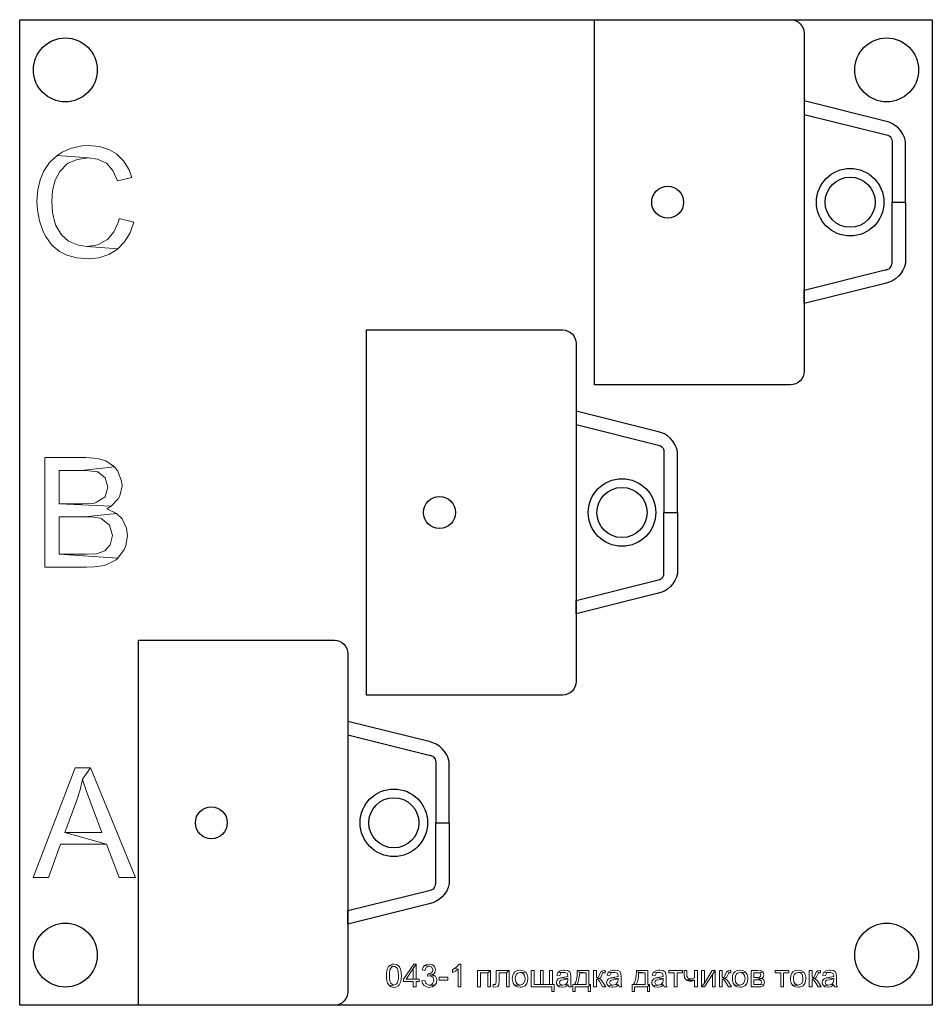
# Model space of a CAD drawing. Header units: millimetres. Extents: x -999 to 572, y 445 to 1201.
# Drawn here: x 112 to 212, y 1052 to 1160 of the extents above; entities that cross this region are included whole.
import ezdxf

# ---------------------------------------------------------------- set-up
doc = ezdxf.new("R2010")
doc.units = ezdxf.units.MM
doc.header["$MEASUREMENT"] = 0
doc.layers.add('Drawing', color=30, linetype='Continuous')

msp = doc.modelspace()

# ---------------------------------------------------------------- linework, layer by layer
msp.add_lwpolyline([(112, 1160), (212, 1160), (212, 1052), (112, 1052)], close=True)
for centre, radius in [((117, 1154.5), 3.5), ((207, 1154.5), 3.5), ((203, 1140), 2.75), ((183, 1140), 1.75), ((178, 1106), 2.75), ((158, 1106), 1.75), ((153, 1072), 2.75), ((133, 1072), 1.75), ((117, 1057.5), 3.5), ((207, 1057.5), 3.5)]:
    msp.add_circle(centre, radius)
at = {"layer": 'Drawing'}
for points in [[(196.48, 1160, -0.414214), (197.96, 1158.52), (197.96, 1121.48, -0.414214), (196.48, 1120), (175, 1120), (175, 1160)], [(209.07, 1140), (209.07, 1146.67, 0.302776), (206.85, 1148.89), (197.96, 1151.11), (197.96, 1149.63), (206.85, 1147.41, -0.414214), (207.59, 1146.67), (207.59, 1140)], [(209.07, 1140), (209.07, 1133.33, -0.302776), (206.85, 1131.11), (197.96, 1128.89), (197.96, 1130.37), (206.85, 1132.59, 0.414214), (207.59, 1133.33), (207.59, 1140)], [(171.48, 1126, -0.414214), (172.96, 1124.52), (172.96, 1087.48, -0.414214), (171.48, 1086), (150, 1086), (150, 1126)], [(184.07, 1106), (184.07, 1112.67, 0.302776), (181.85, 1114.89), (172.96, 1117.11), (172.96, 1115.63), (181.85, 1113.41, -0.414214), (182.59, 1112.67), (182.59, 1106)], [(184.07, 1106), (184.07, 1099.33, -0.302776), (181.85, 1097.11), (172.96, 1094.89), (172.96, 1096.37), (181.85, 1098.59, 0.414214), (182.59, 1099.33), (182.59, 1106)], [(146.48, 1092, -0.414214), (147.96, 1090.52), (147.96, 1053.48, -0.414214), (146.48, 1052), (125, 1052), (125, 1092)], [(159.07, 1072), (159.07, 1078.67, 0.302776), (156.85, 1080.89), (147.96, 1083.11), (147.96, 1081.63), (156.85, 1079.41, -0.414214), (157.59, 1078.67), (157.59, 1072)], [(159.07, 1072), (159.07, 1065.33, -0.302776), (156.85, 1063.11), (147.96, 1060.89), (147.96, 1062.37), (156.85, 1064.59, 0.414214), (157.59, 1065.33), (157.59, 1072)]]:
    msp.add_lwpolyline(points, format="xyb", close=True, dxfattribs=at)
at = {"layer": 'Drawing', "color": 30, "lineweight": 0}
for points in [[(119.54, 1146.22), (118.83, 1146.17), (117.69, 1145.94), (116.65, 1145.48), (116.09, 1145.13), (119.52, 1144.85), (120.53, 1144.72), (121.52, 1144.27), (122.21, 1143.48), (122.72, 1142.36), (124.29, 1142.72), (123.98, 1143.56), (123.38, 1144.52), (122.59, 1145.31), (121.85, 1145.74), (120.76, 1146.09)], [(116.09, 1145.13), (115.25, 1144.37), (114.62, 1143.38), (114.24, 1142.47), (113.99, 1141.35), (113.88, 1140.11), (113.94, 1139.12), (114.16, 1137.97), (114.52, 1136.88), (114.85, 1136.25), (115.51, 1135.31), (116.37, 1134.6), (117.16, 1134.19), (118.25, 1133.91), (119.52, 1133.81), (120.66, 1133.91), (121.75, 1134.27), (122.69, 1134.83), (122.74, 1134.88), (119.39, 1135.16), (118.43, 1135.28), (117.36, 1135.74), (116.57, 1136.43), (115.97, 1137.44), (115.86, 1137.77), (115.61, 1138.86), (115.53, 1140.11), (115.53, 1140.11), (115.61, 1141.27), (115.89, 1142.41), (116.4, 1143.38), (117.21, 1144.19), (117.31, 1144.27), (118.3, 1144.7), (119.52, 1144.85)], [(122.89, 1138.23), (122.82, 1137.85), (122.33, 1136.76), (121.65, 1135.94), (121.55, 1135.87), (120.56, 1135.33), (119.39, 1135.16), (122.74, 1134.88), (123.5, 1135.66), (124.09, 1136.63), (124.49, 1137.82)], [(119.24, 1112.01), (114.75, 1112.01), (114.75, 1100.01), (119.31, 1100.01), (120.18, 1100.04), (121.27, 1100.21), (121.55, 1100.29), (122.56, 1100.8), (122.77, 1100.98), (116.32, 1101.43), (116.32, 1105.54), (119.11, 1105.54), (122.61, 1105.9), (121.55, 1106.41), (122.03, 1106.68), (116.32, 1106.96), (116.32, 1110.59), (118.73, 1110.59), (122.39, 1111), (121.45, 1111.66), (120.53, 1111.91)], [(122.39, 1111), (118.73, 1110.59), (119.57, 1110.57), (120.56, 1110.44), (121.37, 1109.81), (121.65, 1108.77), (121.35, 1107.7), (120.43, 1107.12), (120.2, 1107.04), (118.93, 1106.96), (116.32, 1106.96), (122.03, 1106.68), (122.79, 1107.5), (122.97, 1107.83), (123.22, 1108.94), (123.17, 1109.45), (122.74, 1110.54)], [(122.61, 1105.9), (119.11, 1105.54), (119.82, 1105.54), (120.86, 1105.37), (120.91, 1105.34), (121.8, 1104.65), (121.85, 1104.6), (122.16, 1103.49), (121.93, 1102.47), (121.32, 1101.81), (120.41, 1101.48), (119.31, 1101.43), (116.32, 1101.43), (122.77, 1100.98), (123.45, 1101.94), (123.63, 1102.35), (123.81, 1103.49), (123.71, 1104.3), (123.22, 1105.31)], [(119.77, 1078.01), (118.07, 1078.01), (113.48, 1066.01), (115.15, 1066.01), (116.47, 1069.66), (121.5, 1069.66), (116.93, 1070.93), (118.25, 1074.46), (118.25, 1074.48), (118.63, 1075.62), (118.88, 1076.77)], [(119.77, 1078.01), (118.88, 1076.77), (118.96, 1076.54), (119.29, 1075.52), (119.75, 1074.25), (120.99, 1070.93), (116.93, 1070.93), (121.5, 1069.66), (122.89, 1066.01), (124.69, 1066.01)], [(152.55, 1056.37), (152.43, 1056.24), (152.28, 1055.95), (152.25, 1055.87), (152.2, 1055.59), (152.19, 1055.24), (152.2, 1055.04), (152.24, 1054.71), (152.31, 1054.44), (152.44, 1054.23), (152.47, 1054.18), (153, 1054.21), (152.89, 1054.25), (152.65, 1054.42), (152.59, 1054.57), (152.52, 1054.85), (152.51, 1055.24), (152.52, 1055.57), (152.57, 1055.87), (152.67, 1056.08), (152.73, 1056.16), (153, 1056.26)], [(153, 1056.51), (152.81, 1056.5), (152.55, 1056.37), (153, 1056.26), (153.13, 1056.24), (153.37, 1056.07), (153.43, 1055.92), (153.48, 1055.63), (153.51, 1055.24), (153.5, 1054.93), (153.45, 1054.63), (153.37, 1054.42), (153.27, 1054.31), (153, 1054.21), (152.47, 1054.18), (152.71, 1054.02), (153, 1053.96), (153.21, 1053.99), (153.46, 1054.12), (153.59, 1054.25), (153.74, 1054.53), (153.75, 1054.61), (153.8, 1054.9), (153.82, 1055.24), (153.8, 1055.57), (153.77, 1055.83), (153.74, 1055.94), (153.61, 1056.21), (153.59, 1056.24), (153.35, 1056.43), (153.3, 1056.46)], [(155.43, 1056.51), (155.17, 1056.51), (154.04, 1054.88), (154.04, 1054.61), (155.11, 1054.61), (155.11, 1054.01), (155.43, 1054.01), (155.43, 1054.61), (155.76, 1054.61), (155.76, 1054.88), (155.43, 1054.88), (154.33, 1054.88), (155.11, 1056.02)], [(155.43, 1056.51), (155.11, 1056.02), (155.11, 1054.88), (154.33, 1054.88), (155.43, 1054.88)], [(156.37, 1056.35), (156.21, 1056.16), (156.1, 1055.87), (156.42, 1055.81), (156.43, 1055.91), (156.56, 1056.16), (156.59, 1056.18), (156.86, 1056.27)], [(156.86, 1056.51), (156.61, 1056.48), (156.37, 1056.35), (156.86, 1056.27), (156.9, 1056.27), (157.15, 1056.16), (157.17, 1056.15), (157.28, 1055.87), (157.26, 1055.79), (157.12, 1055.55), (157.06, 1055.52), (156.77, 1055.46), (157.28, 1055.38), (157.5, 1055.57), (157.5, 1055.59), (157.58, 1055.87), (157.58, 1055.91), (157.5, 1056.19), (157.47, 1056.24), (157.23, 1056.43), (157.15, 1056.46)], [(160.33, 1056.51), (160.14, 1056.51), (160.07, 1056.42), (159.87, 1056.18), (159.69, 1056.05), (160.03, 1055.97), (160.03, 1054.01), (160.33, 1054.01)], [(156.72, 1055.46), (156.67, 1055.19), (156.9, 1055.22), (157.52, 1055.24), (157.25, 1055.36), (157.28, 1055.38), (156.77, 1055.46)], [(157.52, 1055.24), (156.9, 1055.22), (156.99, 1055.22), (157.25, 1055.09), (157.3, 1055.03), (157.39, 1054.74), (157.38, 1054.63), (157.23, 1054.37), (157.15, 1054.29), (156.86, 1054.21), (157.49, 1054.21), (157.66, 1054.45), (157.71, 1054.74), (157.69, 1054.88), (157.58, 1055.16)], [(159.69, 1056.05), (159.42, 1055.89), (159.42, 1055.6), (159.45, 1055.62), (159.74, 1055.75), (159.79, 1055.78), (160.03, 1055.97)], [(163.6, 1055.83), (162.18, 1055.83), (162.18, 1054.01), (162.48, 1054.01), (162.48, 1055.57), (163.3, 1055.57)], [(163.6, 1055.83), (163.3, 1055.57), (163.3, 1054.01), (163.6, 1054.01)], [(165.64, 1055.83), (164.21, 1055.83), (164.21, 1054.63), (164.19, 1054.34), (164.14, 1054.29), (164.02, 1054.26), (163.87, 1054.26), (163.87, 1054.01), (164.13, 1053.99), (164.38, 1054.07), (164.5, 1054.25), (164.51, 1054.31), (164.53, 1054.66), (164.53, 1055.57), (165.33, 1055.57)], [(165.64, 1055.83), (165.33, 1055.57), (165.33, 1054.01), (165.64, 1054.01)], [(166.84, 1055.86), (166.83, 1055.86), (166.52, 1055.81), (166.27, 1055.67), (166.14, 1055.51), (166.03, 1055.25), (165.98, 1054.92), (166, 1054.72), (166.08, 1054.44), (166.22, 1054.21), (166.84, 1054.21), (166.7, 1054.23), (166.46, 1054.39), (166.35, 1054.58), (166.3, 1054.92), (166.33, 1055.19), (166.46, 1055.43), (166.55, 1055.52), (166.84, 1055.6), (167.45, 1055.62), (167.39, 1055.67), (167.15, 1055.81)], [(167.45, 1055.62), (166.84, 1055.6), (166.97, 1055.59), (167.21, 1055.43), (167.32, 1055.25), (167.37, 1054.93), (167.34, 1054.63), (167.21, 1054.39), (167.11, 1054.31), (166.84, 1054.21), (166.22, 1054.21), (166.28, 1054.15), (166.52, 1054.02), (166.84, 1053.97), (166.99, 1053.97), (167.27, 1054.09), (167.39, 1054.15), (167.58, 1054.39), (167.66, 1054.61), (167.69, 1054.93), (167.67, 1055.09), (167.59, 1055.38)], [(168.36, 1055.83), (168.06, 1055.83), (168.06, 1054.01), (170.32, 1054.01), (170.32, 1053.5), (170.58, 1053.5), (170.58, 1054.26), (170.37, 1054.26), (169.36, 1054.26), (168.36, 1054.26)], [(169.36, 1055.83), (169.06, 1055.83), (169.06, 1054.26), (168.36, 1054.26), (169.36, 1054.26)], [(170.37, 1055.83), (170.07, 1055.83), (170.07, 1054.26), (169.36, 1054.26), (170.37, 1054.26)], [(170.99, 1055.62), (170.98, 1055.59), (170.87, 1055.3), (171.17, 1055.27), (171.17, 1055.28), (171.31, 1055.54), (171.33, 1055.54), (171.63, 1055.6)], [(171.68, 1055.86), (171.55, 1055.86), (171.26, 1055.79), (171.23, 1055.79), (170.99, 1055.62), (171.63, 1055.6), (171.71, 1055.6), (171.98, 1055.51), (172.08, 1055.24), (172.06, 1055.16), (171.87, 1055.11), (171.52, 1055.06), (171.25, 1055.01), (172.06, 1054.92), (172.06, 1054.8), (172.06, 1054.79), (172.01, 1054.5), (171.82, 1054.29), (171.79, 1054.28), (172.09, 1054.23), (172.16, 1054.01), (172.48, 1054.01), (172.4, 1054.23), (172.38, 1054.39), (172.38, 1054.77), (172.38, 1055.17), (172.37, 1055.46), (172.27, 1055.67), (172.06, 1055.81), (172, 1055.83)], [(174.36, 1055.83), (173.1, 1055.83), (173.1, 1055.68), (174.06, 1055.57), (174.06, 1054.26), (173.08, 1054.26), (172.78, 1054.26), (172.62, 1054.26), (172.62, 1053.5), (172.88, 1053.5), (172.88, 1054.01), (174.3, 1054.01), (174.55, 1054.26), (174.36, 1054.26)], [(173.1, 1055.68), (173.08, 1055.3), (173.05, 1054.98), (172.99, 1054.69), (172.89, 1054.45), (172.78, 1054.26), (173.08, 1054.26), (173.12, 1054.34), (173.21, 1054.58), (173.28, 1054.85), (173.32, 1055.19), (173.36, 1055.57), (174.06, 1055.57)], [(175.19, 1055.83), (174.89, 1055.83), (174.89, 1054.01), (175.19, 1054.01), (175.19, 1054.85), (175.49, 1054.93), (175.19, 1055.04)], [(175.72, 1055.7), (175.57, 1055.43), (175.54, 1055.33), (175.4, 1055.09), (175.19, 1055.04), (175.49, 1054.93), (175.67, 1055.06), (175.8, 1055.32), (175.91, 1055.54), (176.07, 1055.57)], [(176.15, 1055.83), (176.09, 1055.83), (175.85, 1055.79), (175.72, 1055.7), (175.72, 1055.7), (176.07, 1055.57), (176.15, 1055.57)], [(176.5, 1055.62), (176.48, 1055.59), (176.37, 1055.3), (176.66, 1055.27), (176.68, 1055.28), (176.82, 1055.54), (176.84, 1055.54), (177.14, 1055.6)], [(177.19, 1055.86), (177.06, 1055.86), (176.77, 1055.79), (176.74, 1055.79), (176.5, 1055.62), (177.14, 1055.6), (177.22, 1055.6), (177.49, 1055.51), (177.57, 1055.24), (177.57, 1055.16), (177.38, 1055.11), (177.03, 1055.06), (176.76, 1055.01), (177.57, 1054.92), (177.57, 1054.8), (177.57, 1054.79), (177.52, 1054.5), (177.31, 1054.29), (177.3, 1054.28), (177.6, 1054.23), (177.67, 1054.01), (177.99, 1054.01), (177.91, 1054.23), (177.89, 1054.39), (177.89, 1054.77), (177.89, 1055.17), (177.87, 1055.46), (177.78, 1055.67), (177.55, 1055.81), (177.51, 1055.83)], [(180.83, 1055.83), (179.57, 1055.83), (179.57, 1055.68), (180.52, 1055.57), (180.52, 1054.26), (179.55, 1054.26), (179.26, 1054.26), (179.1, 1054.26), (179.1, 1053.5), (179.36, 1053.5), (179.36, 1054.01), (180.78, 1054.01), (181.03, 1054.26), (180.83, 1054.26)], [(179.57, 1055.68), (179.55, 1055.3), (179.52, 1054.98), (179.45, 1054.69), (179.37, 1054.45), (179.26, 1054.26), (179.55, 1054.26), (179.6, 1054.34), (179.69, 1054.58), (179.76, 1054.85), (179.81, 1055.19), (179.82, 1055.57), (180.52, 1055.57)], [(181.45, 1055.62), (181.43, 1055.59), (181.32, 1055.3), (181.61, 1055.27), (181.63, 1055.28), (181.77, 1055.54), (181.78, 1055.54), (182.09, 1055.6)], [(182.14, 1055.86), (182.01, 1055.86), (181.72, 1055.79), (181.69, 1055.79), (181.45, 1055.62), (182.09, 1055.6), (182.17, 1055.6), (182.44, 1055.51), (182.52, 1055.24), (182.52, 1055.16), (182.33, 1055.11), (181.98, 1055.06), (181.7, 1055.01), (182.52, 1054.92), (182.52, 1054.8), (182.52, 1054.79), (182.47, 1054.5), (182.26, 1054.29), (182.25, 1054.28), (182.55, 1054.23), (182.61, 1054.01), (182.93, 1054.01), (182.85, 1054.23), (182.84, 1054.39), (182.84, 1054.77), (182.84, 1055.17), (182.82, 1055.46), (182.73, 1055.67), (182.5, 1055.81), (182.44, 1055.83)], [(184.61, 1055.83), (183.14, 1055.83), (183.14, 1055.57), (183.73, 1055.57), (183.73, 1054.01), (184.04, 1054.01), (184.04, 1055.57), (184.61, 1055.57)], [(185.11, 1055.83), (184.8, 1055.83), (184.8, 1055.35), (184.8, 1055.32), (184.85, 1055.01), (184.87, 1054.98), (185.06, 1054.76), (185.5, 1054.9), (185.25, 1054.98), (185.12, 1055.16), (185.12, 1055.17), (185.11, 1055.48)], [(186.27, 1055.83), (185.95, 1055.83), (185.95, 1055), (185.78, 1054.95), (185.5, 1054.9), (185.06, 1054.76), (185.95, 1054.74), (185.95, 1054.01), (186.27, 1054.01)], [(187.04, 1055.83), (186.72, 1055.83), (186.72, 1054.01), (187.04, 1054.44)], [(188.22, 1055.83), (187.88, 1055.83), (187.04, 1054.44), (186.72, 1054.01), (187.05, 1054.01), (187.9, 1055.38)], [(188.22, 1055.83), (187.9, 1055.38), (187.9, 1054.01), (188.22, 1054.01)], [(188.98, 1055.83), (188.67, 1055.83), (188.67, 1054.01), (188.98, 1054.01), (188.98, 1054.85), (189.27, 1054.93), (188.98, 1055.04)], [(189.5, 1055.7), (189.35, 1055.43), (189.32, 1055.33), (189.19, 1055.09), (188.98, 1055.04), (189.27, 1054.93), (189.45, 1055.06), (189.58, 1055.32), (189.69, 1055.54), (189.85, 1055.57)], [(189.93, 1055.83), (189.86, 1055.83), (189.64, 1055.79), (189.51, 1055.7), (189.5, 1055.7), (189.85, 1055.57), (189.93, 1055.57)], [(190.93, 1055.86), (190.92, 1055.86), (190.61, 1055.81), (190.37, 1055.67), (190.23, 1055.51), (190.12, 1055.25), (190.09, 1054.92), (190.1, 1054.72), (190.17, 1054.44), (190.33, 1054.21), (190.93, 1054.21), (190.8, 1054.23), (190.55, 1054.39), (190.45, 1054.58), (190.41, 1054.92), (190.44, 1055.19), (190.55, 1055.43), (190.66, 1055.52), (190.93, 1055.6), (191.54, 1055.62), (191.49, 1055.67), (191.24, 1055.81)], [(191.54, 1055.62), (190.93, 1055.6), (191.08, 1055.59), (191.32, 1055.43), (191.43, 1055.25), (191.48, 1054.93), (191.44, 1054.63), (191.32, 1054.39), (191.22, 1054.31), (190.93, 1054.21), (190.33, 1054.21), (190.37, 1054.15), (190.63, 1054.02), (190.93, 1053.97), (191.09, 1053.97), (191.38, 1054.09), (191.49, 1054.15), (191.68, 1054.39), (191.75, 1054.61), (191.78, 1054.93), (191.78, 1055.09), (191.7, 1055.38)], [(192.85, 1055.83), (192.15, 1055.83), (192.15, 1054.01), (192.96, 1054.01), (193.2, 1054.02), (193.45, 1054.13), (193.53, 1054.23), (192.45, 1054.26), (192.45, 1054.8), (192.82, 1054.8), (193.33, 1054.95), (192.45, 1055.06), (192.45, 1055.57), (192.78, 1055.57), (193.45, 1055.62), (193.25, 1055.78), (193.18, 1055.79)], [(193.45, 1055.62), (192.78, 1055.57), (192.86, 1055.57), (193.14, 1055.51), (193.23, 1055.32), (193.18, 1055.16), (193.06, 1055.08), (192.78, 1055.06), (192.45, 1055.06), (193.33, 1054.95), (193.5, 1055.11), (193.55, 1055.33)], [(196.28, 1055.83), (194.8, 1055.83), (194.8, 1055.57), (195.39, 1055.57), (195.39, 1054.01), (195.69, 1054.01), (195.69, 1055.57), (196.28, 1055.57)], [(197.3, 1055.86), (197.29, 1055.86), (196.98, 1055.81), (196.73, 1055.67), (196.6, 1055.51), (196.49, 1055.25), (196.46, 1054.92), (196.46, 1054.72), (196.54, 1054.44), (196.68, 1054.21), (197.3, 1054.21), (197.16, 1054.23), (196.92, 1054.39), (196.81, 1054.58), (196.78, 1054.92), (196.79, 1055.19), (196.92, 1055.43), (197.01, 1055.52), (197.3, 1055.6), (197.91, 1055.62), (197.86, 1055.67), (197.61, 1055.81)], [(197.91, 1055.62), (197.3, 1055.6), (197.43, 1055.59), (197.69, 1055.43), (197.78, 1055.25), (197.83, 1054.93), (197.8, 1054.63), (197.69, 1054.39), (197.57, 1054.31), (197.3, 1054.21), (196.68, 1054.21), (196.74, 1054.15), (197, 1054.02), (197.3, 1053.97), (197.46, 1053.97), (197.73, 1054.09), (197.86, 1054.15), (198.04, 1054.39), (198.12, 1054.61), (198.15, 1054.93), (198.13, 1055.09), (198.07, 1055.38)], [(198.82, 1055.83), (198.5, 1055.83), (198.5, 1054.01), (198.82, 1054.01), (198.82, 1054.85), (199.11, 1054.93), (198.82, 1055.04)], [(199.33, 1055.7), (199.19, 1055.43), (199.15, 1055.33), (199.03, 1055.09), (198.82, 1055.04), (199.11, 1054.93), (199.28, 1055.06), (199.41, 1055.32), (199.52, 1055.54), (199.68, 1055.57)], [(199.76, 1055.83), (199.7, 1055.83), (199.47, 1055.79), (199.35, 1055.7), (199.33, 1055.7), (199.68, 1055.57), (199.76, 1055.57)], [(200.11, 1055.62), (200.1, 1055.59), (199.98, 1055.3), (200.29, 1055.27), (200.29, 1055.28), (200.43, 1055.54), (200.46, 1055.54), (200.75, 1055.6)], [(200.8, 1055.86), (200.69, 1055.86), (200.38, 1055.79), (200.37, 1055.79), (200.11, 1055.62), (200.75, 1055.6), (200.85, 1055.6), (201.1, 1055.51), (201.2, 1055.24), (201.2, 1055.16), (200.99, 1055.11), (200.64, 1055.06), (200.37, 1055.01), (201.2, 1054.92), (201.2, 1054.8), (201.2, 1054.79), (201.13, 1054.5), (200.94, 1054.29), (200.91, 1054.28), (201.21, 1054.23), (201.28, 1054.01), (201.6, 1054.01), (201.52, 1054.23), (201.5, 1054.39), (201.5, 1054.77), (201.5, 1055.17), (201.48, 1055.46), (201.39, 1055.67), (201.18, 1055.81), (201.12, 1055.83)], [(156.39, 1054.71), (156.08, 1054.68), (156.15, 1054.39), (156.32, 1054.17), (156.56, 1054.02), (156.86, 1053.96), (156.93, 1053.97), (157.23, 1054.04), (157.47, 1054.2), (157.49, 1054.21), (156.86, 1054.21), (156.83, 1054.21), (156.56, 1054.34), (156.5, 1054.41)], [(157.98, 1054.76), (157.98, 1055.08), (158.92, 1055.08), (158.92, 1054.76), (157.98, 1054.76)], [(171.25, 1055.01), (171.02, 1054.9), (170.87, 1054.72), (170.82, 1054.49), (170.82, 1054.36), (170.98, 1054.12), (171.5, 1054.21), (171.23, 1054.29), (171.14, 1054.5), (171.18, 1054.64), (171.3, 1054.74), (171.57, 1054.8), (171.81, 1054.84), (172.06, 1054.92)], [(171.79, 1054.28), (171.5, 1054.21), (170.98, 1054.12), (171.12, 1054.02), (171.42, 1053.97), (171.47, 1053.97), (171.78, 1054.02), (171.84, 1054.05), (172.09, 1054.23)], [(174.55, 1054.26), (174.3, 1054.01), (174.3, 1053.5), (174.55, 1053.5)], [(175.49, 1054.93), (175.19, 1054.85), (175.38, 1054.79), (175.56, 1054.57), (175.88, 1054.01), (176.21, 1054.01), (175.88, 1054.57), (175.7, 1054.8)], [(176.76, 1055.01), (176.53, 1054.9), (176.37, 1054.72), (176.31, 1054.49), (176.32, 1054.36), (176.47, 1054.12), (177.01, 1054.21), (176.74, 1054.29), (176.64, 1054.5), (176.69, 1054.64), (176.8, 1054.74), (177.08, 1054.8), (177.31, 1054.84), (177.57, 1054.92)], [(177.3, 1054.28), (177.01, 1054.21), (176.47, 1054.12), (176.63, 1054.02), (176.93, 1053.97), (176.98, 1053.97), (177.27, 1054.02), (177.35, 1054.05), (177.6, 1054.23)], [(181.03, 1054.26), (180.78, 1054.01), (180.78, 1053.5), (181.03, 1053.5)], [(181.7, 1055.01), (181.48, 1054.9), (181.32, 1054.72), (181.26, 1054.49), (181.27, 1054.36), (181.42, 1054.12), (181.96, 1054.21), (181.69, 1054.29), (181.59, 1054.5), (181.63, 1054.64), (181.75, 1054.74), (182.02, 1054.8), (182.26, 1054.84), (182.52, 1054.92)], [(182.25, 1054.28), (181.96, 1054.21), (181.42, 1054.12), (181.56, 1054.02), (181.88, 1053.97), (181.93, 1053.97), (182.22, 1054.02), (182.28, 1054.05), (182.55, 1054.23)], [(185.06, 1054.76), (185.14, 1054.71), (185.42, 1054.64), (185.65, 1054.66), (185.95, 1054.74)], [(189.27, 1054.93), (188.98, 1054.85), (189.16, 1054.79), (189.34, 1054.57), (189.66, 1054.01), (190.01, 1054.01), (189.67, 1054.57), (189.5, 1054.8)], [(193.33, 1054.95), (192.82, 1054.8), (193.12, 1054.79), (193.26, 1054.69), (193.31, 1054.53), (193.22, 1054.33), (193.18, 1054.31), (192.85, 1054.26), (192.45, 1054.26), (193.53, 1054.23), (193.63, 1054.52), (193.55, 1054.79)], [(199.11, 1054.93), (198.82, 1054.85), (198.99, 1054.79), (199.17, 1054.57), (199.49, 1054.01), (199.82, 1054.01), (199.49, 1054.57), (199.33, 1054.8)], [(200.37, 1055.01), (200.14, 1054.9), (199.98, 1054.72), (199.94, 1054.49), (199.94, 1054.36), (200.1, 1054.12), (200.62, 1054.21), (200.35, 1054.29), (200.26, 1054.5), (200.3, 1054.64), (200.41, 1054.74), (200.69, 1054.8), (200.93, 1054.84), (201.2, 1054.92)], [(200.91, 1054.28), (200.62, 1054.21), (200.1, 1054.12), (200.24, 1054.02), (200.54, 1053.97), (200.59, 1053.97), (200.89, 1054.02), (200.96, 1054.05), (201.21, 1054.23)]]:
    msp.add_lwpolyline(points, close=True, dxfattribs=at)
at = {"layer": 'Drawing'}
for centre in [(203, 1140), (178, 1106), (153, 1072)]:
    msp.add_circle(centre, 3.7, dxfattribs=at)

doc.saveas('drawing.dxf')
